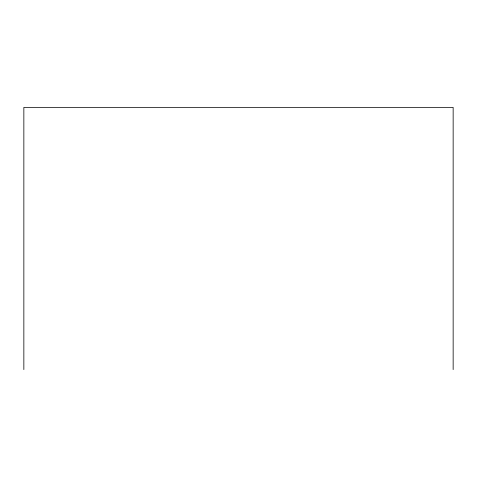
<?xml version="1.0" encoding="UTF-8"?>
<svg xmlns="http://www.w3.org/2000/svg" width="477" height="477" viewBox="0 0 477 477"><rect width="100%" height="100%" fill="white"/><g stroke="black" fill="none" stroke-linecap="round" stroke-linejoin="round"><path stroke-width="0.72" d="M453.15 369.597L453.15 107.403L23.85 107.403L23.85 369.597"/></g></svg>
